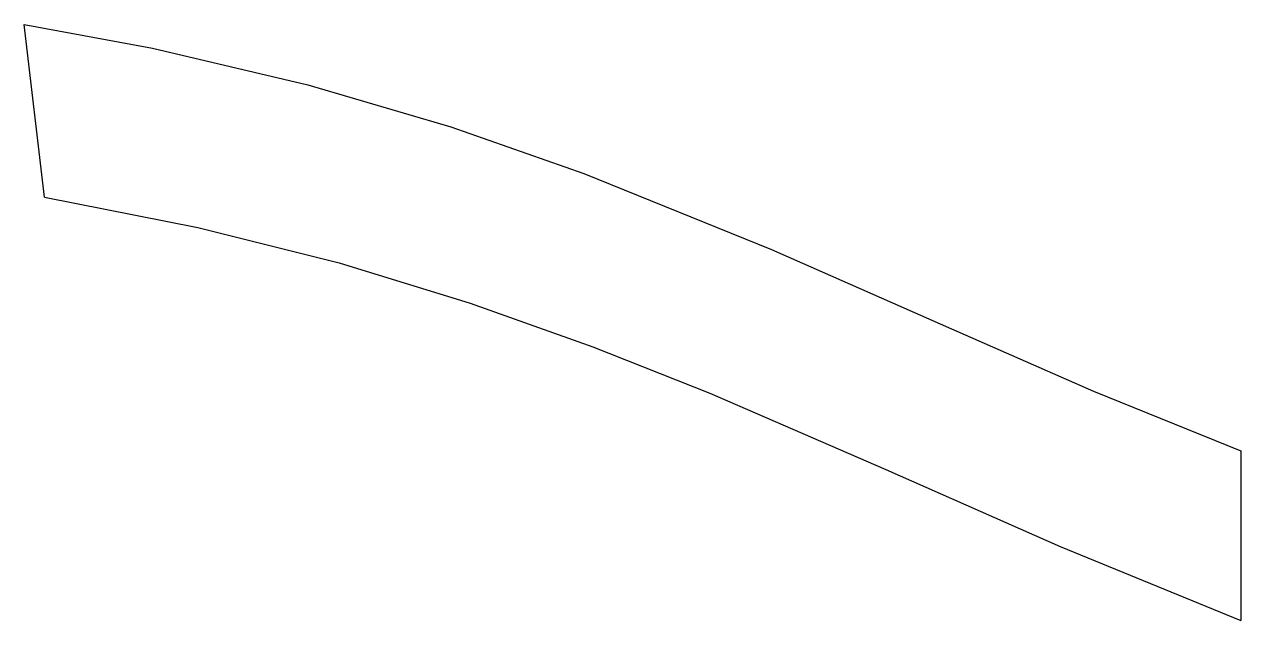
# Model space of a CAD drawing. Extents: x -19.7 to -5.3, y -11.1 to -4.
import ezdxf

# ---------------------------------------------------------------- set-up
doc = ezdxf.new("R2010")
doc.units = 0
doc.header["$MEASUREMENT"] = 0
doc.layers.add('VISIBLE', color=7, linetype='CONTINUOUS')

msp = doc.modelspace()

# ---------------------------------------------------------------- linework, layer by layer
at = {"layer": 'VISIBLE'}
for p, q in [((-19.413, -6.064), (-19.651, -4.025)), ((-19.651, -4.025), (-18.137, -4.304)), ((-18.137, -4.304), (-16.307, -4.737)), ((-16.307, -4.737), (-14.622, -5.235)), ((-14.622, -5.235), (-13.053, -5.785)), ((-13.053, -5.785), (-10.838, -6.68)), ((-19.413, -6.064), (-17.603, -6.419)), ((-17.603, -6.419), (-15.938, -6.838)), ((-10.838, -6.68), (-8.713, -7.615)), ((-15.938, -6.838), (-14.393, -7.311)), ((-14.393, -7.311), (-12.944, -7.826)), ((-8.713, -7.615), (-7.038, -8.348)), ((-12.944, -7.826), (-11.566, -8.373)), ((-11.566, -8.373), (-9.488, -9.271)), ((-7.038, -8.348), (-5.304, -9.054)), ((-5.304, -9.054), (-5.304, -11.054)), ((-9.488, -9.271), (-7.432, -10.178)), ((-7.432, -10.178), (-5.304, -11.054))]:
    msp.add_line(p, q, dxfattribs=at)

doc.saveas('drawing.dxf')
